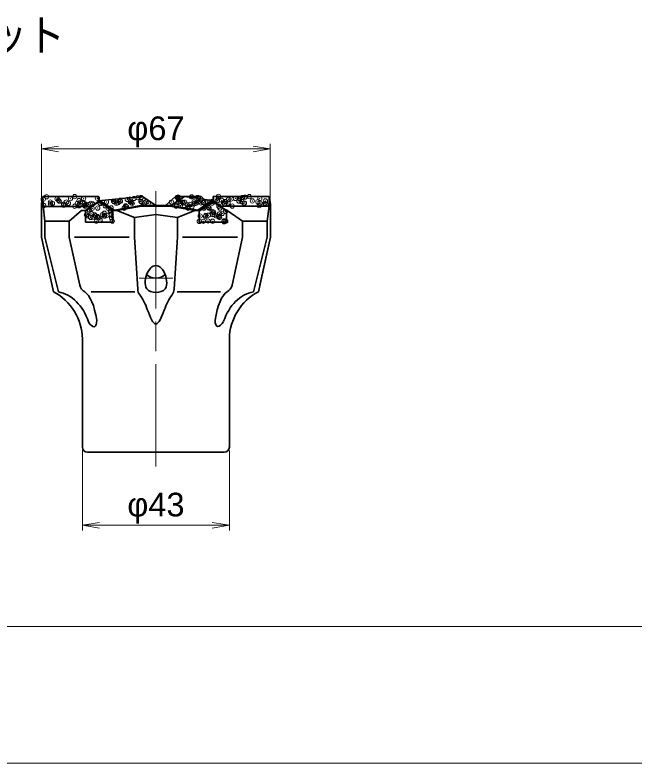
# Model space of a CAD drawing. Units: millimetres at full size, sheet at 1:2.5; details may follow other scales. Extents: x 2407 to 4087, y 1161 to 2364.
# Drawn here: x 3360 to 3541.2, y 1176.2 to 1395.2 of the extents above; entities that cross this region are included whole.
import ezdxf
from ezdxf.enums import TextEntityAlignment as Align

# ---------------------------------------------------------------- set-up
doc = ezdxf.new("R2010")
doc.units = ezdxf.units.MM
doc.header["$LTSCALE"] = 2.5
doc.header["$PDMODE"] = 32
doc.header["$PDSIZE"] = 1.25
doc.linetypes.add('CHAIN', pattern=[18.5, 12, -1.5, 3.5, -1.5])
for name, color, linetype, lineweight in [('1外形線', 7, 'Continuous', 35), ('2細い実線', 3, 'Continuous', 20), ('4中心線', 1, 'CHAIN', 15), ('6寸法線', 4, 'Continuous', 13), ('7 枠・タイトル', 7, 'Continuous', 13), ('DEFPOINTS_3', 7, 'Continuous', 13)]:
    doc.layers.add(name, color=color, linetype=linetype, lineweight=lineweight)
doc.layers.add('9文字', color=7, linetype='Continuous')
doc.styles.add('ＭＳ Ｐゴシック', font='')
doc.styles.get('ＭＳ Ｐゴシック').set_extended_font_data('MS PGothic')

# ---------------------------------------------------------------- blocks, each defined once
blk = doc.blocks.new('open_arrow')
at = {"color": 0, "linetype": 'Continuous', "lineweight": -2}
blk.add_lwpolyline([(7.5, 1.25), (0, 0), (7.5, -1.25)], dxfattribs=at)

msp = doc.modelspace()

# ---------------------------------------------------------------- linework, layer by layer
at = {"layer": '1外形線'}
for p, q in [((3368.139, 1342.063), (3367.773, 1339.939)), ((3368.139, 1342.063), (3368.252, 1339.126)), ((3368.139, 1342.063), (3384.464, 1342.063)), ((3384.85, 1340.854), (3380.642, 1337.974)), ((3384.456, 1340.584), (3384.464, 1342.063)), ((3384.457, 1340.795), (3397.33, 1342.063)), ((3384.642, 1340.495), (3384.85, 1340.854)), ((3384.85, 1340.854), (3389.006, 1338.036)), ((3397.33, 1342.063), (3401.257, 1339.366)), ((3407.006, 1342.063), (3404.029, 1339.362)), ((3409.619, 1342.063), (3405.699, 1339.366)), ((3407.006, 1342.063), (3414.545, 1342.063)), ((3407.006, 1342.063), (3408.328, 1341.175)), ((3417.663, 1340.854), (3409.619, 1342.063)), ((3417.663, 1340.854), (3413.568, 1338.076)), ((3413.871, 1337.75), (3417.871, 1340.529)), ((3414.545, 1342.063), (3415.33, 1341.205)), ((3417.871, 1340.529), (3417.663, 1340.854)), ((3417.663, 1340.854), (3421.871, 1337.974)), ((3421.871, 1337.75), (3417.871, 1340.529)), ((3418.058, 1340.584), (3418.05, 1342.063)), ((3418.05, 1342.063), (3434.373, 1342.063)), ((3434.373, 1342.063), (3434.757, 1339.833)), ((3434.373, 1342.063), (3434.373, 1339.204)), ((3367.773, 1339.939), (3367.757, 1330.126)), ((3368.252, 1339.335), (3368.74, 1334.855)), ((3368.275, 1339.126), (3382.593, 1339.126)), ((3380.642, 1337.77), (3384.499, 1340.45)), ((3384.785, 1340.45), (3388.642, 1337.77)), ((3388.642, 1337.974), (3396.814, 1339.366)), ((3389.817, 1337.974), (3397.05, 1339.204)), ((3396.814, 1339.366), (3405.699, 1339.366)), ((3397.05, 1339.204), (3405.335, 1339.204)), ((3412.697, 1337.974), (3405.335, 1339.204)), ((3405.699, 1339.366), (3414.194, 1337.974)), ((3420.075, 1339.204), (3434.373, 1339.204)), ((3434.373, 1339.204), (3433.773, 1334.855)), ((3434.757, 1339.833), (3434.757, 1330.126)), ((3379.479, 1337.974), (3375.909, 1334.855)), ((3380.557, 1337.974), (3379.479, 1337.974)), ((3380.642, 1337.974), (3379.479, 1337.974)), ((3380.642, 1337.75), (3380.642, 1337.974)), ((3380.642, 1334.57), (3380.642, 1337.77)), ((3380.642, 1337.77), (3380.642, 1334.55)), ((3380.642, 1334.55), (3380.642, 1337.75)), ((3389.817, 1337.974), (3388.642, 1337.974)), ((3388.642, 1337.974), (3388.642, 1337.75)), ((3388.642, 1337.77), (3388.642, 1334.55)), ((3388.642, 1334.55), (3388.642, 1337.75)), ((3389.817, 1337.974), (3394.962, 1335.869)), ((3394.962, 1335.869), (3401.257, 1336.802)), ((3407.552, 1335.869), (3401.257, 1336.802)), ((3412.697, 1337.974), (3407.552, 1335.869)), ((3412.697, 1337.974), (3414.194, 1337.974)), ((3413.871, 1334.55), (3413.871, 1337.75)), ((3421.871, 1334.55), (3421.871, 1337.974)), ((3422.417, 1337.745), (3421.871, 1337.75)), ((3422.417, 1337.745), (3426.604, 1334.855)), ((3375.909, 1334.855), (3368.74, 1334.855)), ((3368.74, 1334.855), (3368.74, 1330.126)), ((3375.909, 1334.855), (3375.909, 1330.126)), ((3380.642, 1334.55), (3388.642, 1334.55)), ((3388.642, 1334.55), (3380.642, 1334.55)), ((3388.323, 1334.55), (3380.962, 1334.55)), ((3380.962, 1334.55), (3388.323, 1334.55)), ((3394.962, 1335.869), (3394.962, 1330.126)), ((3407.552, 1335.869), (3407.552, 1330.126)), ((3413.871, 1334.55), (3421.871, 1334.55)), ((3414.191, 1334.55), (3421.552, 1334.55)), ((3426.604, 1334.855), (3433.773, 1334.855)), ((3426.604, 1334.855), (3433.773, 1334.855)), ((3426.604, 1334.855), (3426.604, 1330.126)), ((3433.773, 1334.855), (3433.773, 1330.126)), ((3367.757, 1330.126), (3371.257, 1314.126)), ((3368.74, 1330.126), (3372.733, 1314.126)), ((3375.909, 1330.126), (3378.982, 1316.078)), ((3377.422, 1330.126), (3393.482, 1330.126)), ((3394.962, 1330.126), (3395.927, 1314.883)), ((3407.552, 1330.126), (3406.586, 1314.883)), ((3425.092, 1330.126), (3409.032, 1330.126)), ((3426.604, 1330.126), (3423.531, 1316.078)), ((3433.773, 1330.126), (3429.781, 1314.126)), ((3434.757, 1330.126), (3431.257, 1314.126)), ((3434.757, 1330.126), (3431.684, 1316.078)), ((3395.049, 1314.126), (3382.342, 1314.126)), ((3407.464, 1314.126), (3420.172, 1314.126)), ((3379.757, 1300.324), (3379.757, 1268.626)), ((3422.757, 1300.324), (3422.757, 1268.626)), ((3381.257, 1267.126), (3421.257, 1267.126))]:
    msp.add_line(p, q, dxfattribs=at)
for centre, radius, start, end in [((3384.642, 1340.245), 0.25, 55.20405, 124.79595), ((3404.358, 1316.887), 6.263, 136.68446, 188.76369), ((3401.257, 1319.811), 2, 43.31554, 136.68446), ((3398.155, 1316.887), 6.263, 351.23631, 43.31554), ((3381.913, 1316.719), 3, 192.33909, 241.36114), ((3398.921, 1315.072), 3, 183.62463, 217.16401), ((3403.592, 1315.072), 3, 322.83599, 356.37537), ((3420.601, 1316.719), 3, 299.8577, 347.66091), ((3363.906, 1300.08), 15.853, 0.88251, 62.37348), ((3438.607, 1300.081), 15.852, 117.62364, 179.12037), ((3381.257, 1268.626), 1.5, 180, 270), ((3421.257, 1268.626), 1.5, 270, 0)]:
    msp.add_arc(centre, radius, start, end, dxfattribs=at)
for centre, major_axis, ratio, start_param, end_param in [((3401.257, 1320.227), (-3.091, 0), 0.679651, 0.5009551, 2.6406376), ((3401.257, 1316.025), (-3.091, 0), 0.679651, 6.2831853, 9.424778), ((3371.169, 1299.381), (0, 14.889), 0.757569, 5.1230895, 6.1441287), ((3379.528, 1299.343), (0, 15), 0.326562, 5.1554935, 6.0982292), ((3391.441, 1301.246), (0, 15), 0.566667, 5.25251, 5.6412666), ((3411.072, 1301.246), (0, 15), 0.566667, 0.6419187, 1.0487032), ((3423.01, 1299.382), (0, 15), 0.326562, 0.1849561, 1.1276919), ((3431.369, 1299.421), (0, 14.853), 0.759403, 0.1412444, 1.1506088), ((3381.797, 1308.767), (1.471, -4.842), 0.325734, 5.3995768, 7.092511), ((3420.741, 1308.851), (-1.471, -4.842), 0.325734, 5.4854456, 7.1870441)]:
    msp.add_ellipse(centre, major_axis=major_axis, ratio=ratio, start_param=start_param, end_param=end_param, dxfattribs=at)
msp.add_open_spline([(3398.731, 1308.96), (3399.569, 1306.798), (3400.407, 1304.636), (3401.257, 1304.667), (3402.066, 1304.696), (3402.885, 1306.711), (3403.705, 1308.726)], degree=3, knots=[0, 0, 0, 0, 1, 1, 1, 2, 2, 2, 2], dxfattribs=at)
at = {"layer": '2細い実線'}
for p in [(3368.283, 1341.196), (3369.273, 1341.965), (3370.362, 1340.397), (3370.995, 1339.994), (3372.334, 1341.341), (3372.697, 1340.953), (3372.974, 1340.699), (3375.034, 1340.405), (3375.666, 1340.002), (3376.261, 1341.392), (3377.483, 1342.016), (3378.289, 1339.985), (3378.788, 1340.82), (3379.705, 1340.414), (3380.098, 1341.373), (3380.337, 1340.011), (3382.215, 1340.035), (3384.149, 1341.519), (3384.806, 1340.126), (3385.009, 1340.019), (3386.807, 1340.389), (3388.844, 1340.657), (3389.047, 1340.431), (3389.625, 1340.76), (3389.68, 1340.028), (3390.104, 1340.163), (3390.844, 1340.921), (3390.881, 1340.636), (3392.882, 1341.189), (3393.662, 1341.292), (3393.718, 1340.439), (3394.03, 1340.213), (3394.351, 1340.036), (3394.882, 1341.452), (3395.964, 1341.697), (3396.883, 1340.584), (3396.919, 1341.721), (3397.159, 1340.331), (3397.867, 1340.194), (3398.39, 1340.448), (3399.022, 1340.045), (3405.845, 1340.391), (3407.483, 1341.768), (3407.732, 1340.465), (3407.779, 1341.874), (3408.365, 1340.062), (3408.976, 1340.4), (3409.252, 1340.147), (3409.682, 1340.372), (3411.705, 1341.924), (3412.403, 1340.473), (3412.416, 1339.877), (3413.036, 1340.07), (3413.485, 1341.717), (3413.733, 1340.518), (3413.761, 1341.463), (3414.453, 1340.145), (3415.066, 1340.267), (3415.234, 1340.248), (3416.453, 1340.408), (3417.075, 1340.482), (3417.66, 1340.568), (3417.707, 1340.079), (3418.491, 1340.677), (3419.271, 1340.779), (3419.576, 1341.584), (3419.594, 1342.052), (3420.491, 1340.94), (3421.069, 1340.216), (3421.345, 1339.963), (3421.497, 1340.55), (3421.746, 1340.49), (3422.378, 1340.087), (3422.528, 1341.208), (3423.309, 1341.311), (3424.528, 1341.472), (3425.548, 1340.696), (3425.578, 1341.532), (3425.854, 1341.279), (3426.417, 1340.499), (3426.566, 1341.74), (3427.049, 1340.096), (3427.159, 1340.083), (3427.347, 1341.843), (3428.566, 1342.003), (3429.475, 1340.746), (3431.088, 1340.507), (3431.668, 1341.4), (3431.721, 1340.104), (3433.161, 1340.032), (3433.312, 1340.727), (3368.465, 1339.383), (3370.4, 1339.858), (3374.238, 1339.839), (3374.279, 1339.503), (3377.512, 1339.165), (3378.731, 1339.326), (3380.281, 1339.452), (3380.557, 1339.199), (3380.769, 1339.594), (3381.549, 1339.697), (3381.862, 1338.003), (3382.615, 1338.56), (3382.769, 1339.858), (3384.244, 1338.629), (3386.372, 1339.319), (3387.286, 1338.569), (3387.865, 1337.951), (3388.141, 1337.698), (3388.17, 1338.679), (3391.957, 1338.577), (3392.007, 1338.661), (3392.374, 1339.268), (3392.65, 1339.014), (3407.158, 1339.185), (3408.378, 1339.345), (3410.415, 1339.614), (3410.557, 1338.951), (3410.642, 1338.611), (3411.196, 1339.716), (3411.8, 1339.034), (3415.313, 1338.619), (3415.637, 1339.016), (3416.559, 1338.899), (3416.836, 1338.646), (3417.754, 1337.678), (3419.688, 1339.162), (3419.984, 1338.628), (3423.614, 1339.212), (3431.503, 1339.339), (3433.438, 1339.778), (3380.916, 1336.658), (3381.549, 1336.255), (3382.152, 1335.893), (3382.31, 1337.145), (3382.932, 1335.995), (3383.355, 1336.635), (3383.632, 1336.381), (3384.152, 1336.156), (3384.338, 1335.739), (3385.587, 1336.666), (3386.147, 1337.127), (3386.189, 1336.424), (3386.22, 1336.263), (3386.97, 1336.527), (3388.19, 1336.687), (3388.264, 1335.789), (3414.247, 1336.314), (3415.731, 1336.126), (3415.836, 1336.443), (3416.617, 1336.546), (3417.836, 1336.707), (3418.141, 1337.45), (3418.286, 1336.726), (3418.918, 1336.323), (3419.634, 1336.082), (3419.783, 1336.272), (3419.874, 1336.975), (3419.91, 1335.829), (3420.654, 1337.078), (3421.591, 1337.66), (3383.826, 1334.804), (3384.937, 1335.186), (3388.497, 1334.812), (3413.922, 1334.738), (3415.125, 1334.766), (3416.524, 1334.863), (3417.849, 1334.788), (3421.196, 1334.872), (3421.215, 1334.633), (3421.686, 1334.769)]:
    msp.add_point(p, dxfattribs=at)
at = {"layer": '4中心線'}
for p, q in [((3401.257, 1343.561), (3401.257, 1339.366)), ((3401.257, 1339.204), (3401.257, 1262.105)), ((3406.188, 1318.126), (3396.325, 1318.126))]:
    msp.add_line(p, q, dxfattribs=at)
at = {"layer": '6寸法線'}
for p, q in [((3367.773, 1340.939), (3367.773, 1357.448)), ((3367.773, 1355.948), (3434.739, 1355.948)), ((3434.739, 1340.939), (3434.739, 1357.448)), ((3379.757, 1267.626), (3379.757, 1244.273)), ((3422.757, 1267.626), (3422.757, 1244.273)), ((3379.757, 1245.773), (3422.757, 1245.773))]:
    msp.add_line(p, q, dxfattribs=at)
at = {"layer": '7 枠・タイトル'}
msp.add_line((2447.006, 1216.15), (4047.006, 1216.15), dxfattribs=at)
at = {"layer": 'DEFPOINTS_3'}
msp.add_line((2407.006, 1176.15), (4087.006, 1176.15), dxfattribs=at)

# ---------------------------------------------------------------- block references
at = {"layer": '6寸法線', "xscale": 0.667, "yscale": 0.667}
for p in [(3367.773, 1355.948), (3379.757, 1245.773)]:
    msp.add_blockref('open_arrow', p, dxfattribs=at)
at = {"layer": '6寸法線', "xscale": 0.667, "yscale": 0.667, "rotation": 180}
for p in [(3434.739, 1355.948), (3422.757, 1245.773)]:
    msp.add_blockref('open_arrow', p, dxfattribs=at)

# ---------------------------------------------------------------- texts
at = {"layer": '6寸法線', "style": 'ＭＳ Ｐゴシック', "width": 1.05}
for s, p in [('φ67', (3401.256, 1362.002)), ('φ43', (3401.257, 1251.827))]:
    msp.add_text(s, height=6.928, dxfattribs=at).set_placement(p, align=Align.MIDDLE_CENTER)
at = {"layer": '9文字', "style": 'ＭＳ Ｐゴシック', "width": 0.85}
msp.add_text('6.SP29ビット', height=9.501, dxfattribs=at).set_placement((3374.578, 1389.256), align=Align.MIDDLE_RIGHT)

doc.saveas('drawing.dxf')
